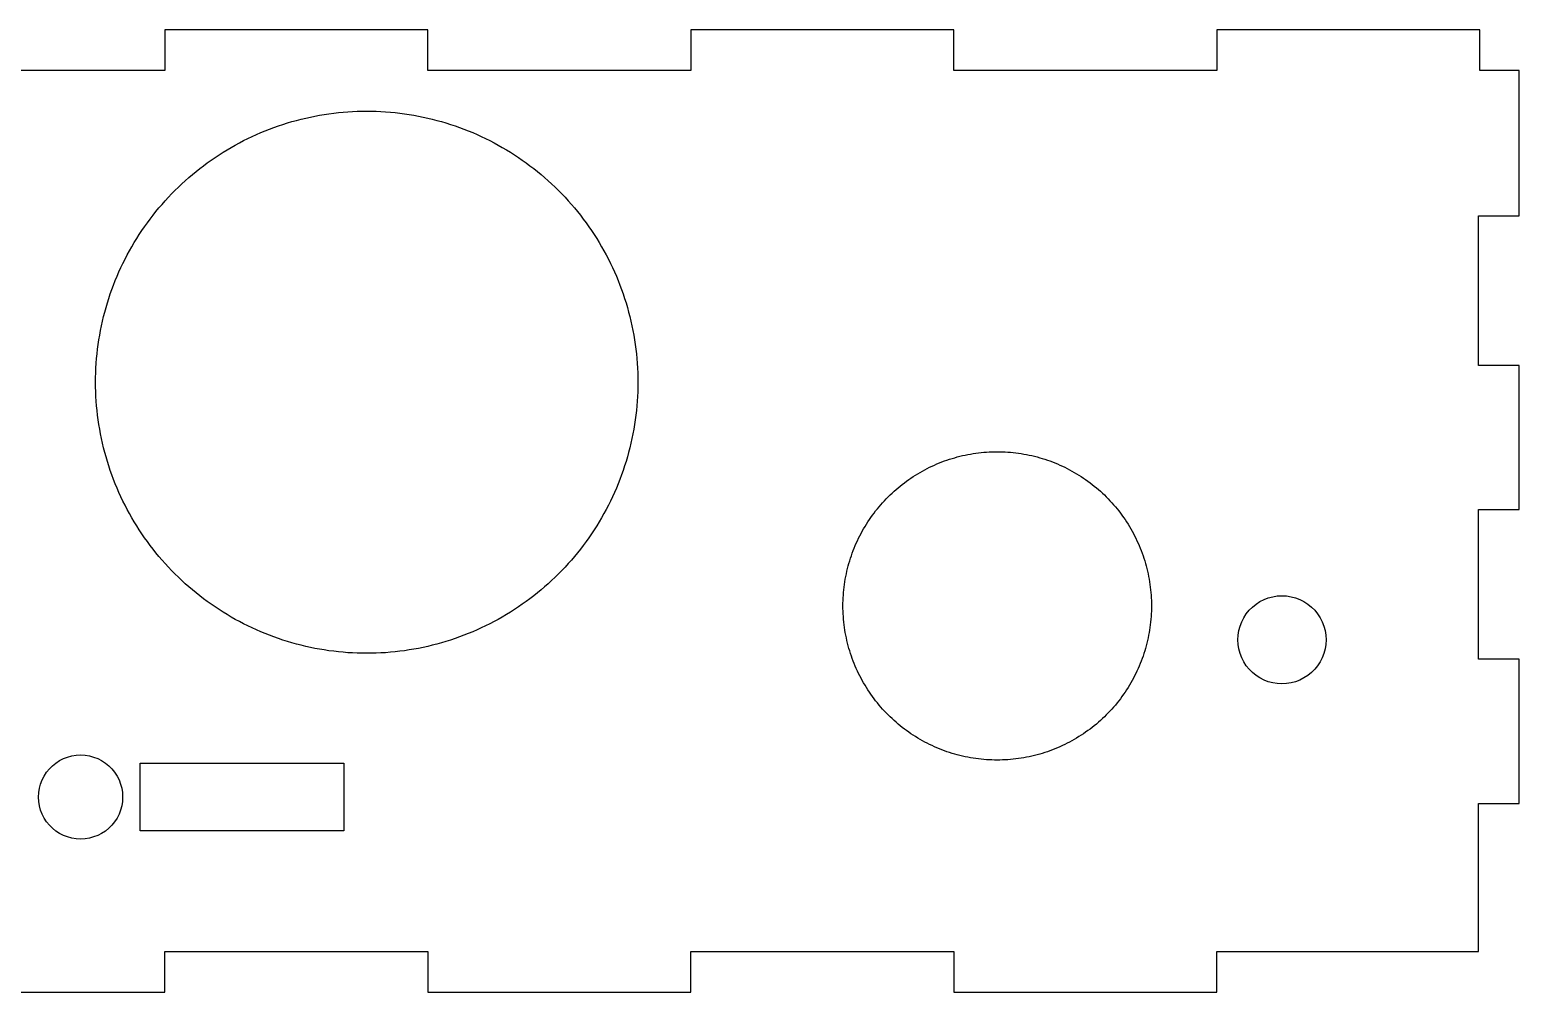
# Model space of a CAD drawing. Header units: metres. Extents: x -25 to 200, y 0 to 71.
# Drawn here: x 90.2 to 200, y 0 to 71 of the extents above; entities that cross this region are included whole.
import ezdxf

# ---------------------------------------------------------------- set-up
doc = ezdxf.new("R2010")
doc.units = ezdxf.units.M

msp = doc.modelspace()

# ---------------------------------------------------------------- linework, layer by layer
for p, q in [((119.5, 71), (100.1, 71)), ((100.1, 71), (100.1, 68)), ((119.5, 68), (119.5, 71)), ((158.3, 71), (138.9, 71)), ((138.9, 71), (138.9, 68)), ((158.3, 68), (158.3, 71)), ((197.1, 71), (177.7, 71)), ((177.7, 71), (177.7, 68)), ((197.1, 68), (197.1, 71)), ((100.1, 68), (80.7, 68)), ((138.9, 68), (119.5, 68)), ((177.7, 68), (158.3, 68)), ((200, 68), (197.1, 68)), ((200, 57.2667), (200, 68)), ((112.217, 64.8054), (112.563, 64.8509)), ((112.563, 64.8509), (112.909, 64.8904)), ((112.909, 64.8904), (113.257, 64.9239)), ((113.257, 64.9239), (113.605, 64.9513)), ((113.605, 64.9513), (113.953, 64.9726)), ((113.953, 64.9726), (114.302, 64.9878)), ((114.302, 64.9878), (114.651, 64.9969)), ((114.651, 64.9969), (115, 65)), ((115, 65), (115.349, 64.9969)), ((115.349, 64.9969), (115.698, 64.9878)), ((115.698, 64.9878), (116.047, 64.9726)), ((116.047, 64.9726), (116.395, 64.9513)), ((116.395, 64.9513), (116.743, 64.9239)), ((116.743, 64.9239), (117.091, 64.8904)), ((117.091, 64.8904), (117.437, 64.8509)), ((117.437, 64.8509), (117.783, 64.8054)), ((107.833, 63.6716), (108.16, 63.7939)), ((108.16, 63.7939), (108.489, 63.9104)), ((108.489, 63.9104), (108.82, 64.0211)), ((108.82, 64.0211), (109.153, 64.1261)), ((109.153, 64.1261), (109.487, 64.2252)), ((109.487, 64.2252), (109.824, 64.3185)), ((109.824, 64.3185), (110.162, 64.4059)), ((110.162, 64.4059), (110.501, 64.4874)), ((110.501, 64.4874), (110.842, 64.5629)), ((110.842, 64.5629), (111.184, 64.6325)), ((111.184, 64.6325), (111.527, 64.6962)), ((111.527, 64.6962), (111.871, 64.7538)), ((111.871, 64.7538), (112.217, 64.8054)), ((117.783, 64.8054), (118.129, 64.7538)), ((118.129, 64.7538), (118.473, 64.6962)), ((118.473, 64.6962), (118.816, 64.6325)), ((118.816, 64.6325), (119.158, 64.5629)), ((119.158, 64.5629), (119.499, 64.4874)), ((119.499, 64.4874), (119.838, 64.4059)), ((119.838, 64.4059), (120.176, 64.3185)), ((120.176, 64.3185), (120.513, 64.2252)), ((120.513, 64.2252), (120.847, 64.1261)), ((120.847, 64.1261), (121.18, 64.0211)), ((121.18, 64.0211), (121.511, 63.9104)), ((121.511, 63.9104), (121.84, 63.7939)), ((121.84, 63.7939), (122.167, 63.6716)), ((105.304, 62.4924), (105.611, 62.659)), ((105.611, 62.659), (105.92, 62.8201)), ((105.92, 62.8201), (106.233, 62.9759)), ((106.233, 62.9759), (106.548, 63.1261)), ((106.548, 63.1261), (106.865, 63.2709)), ((106.865, 63.2709), (107.185, 63.4101)), ((107.185, 63.4101), (107.508, 63.5437)), ((107.508, 63.5437), (107.833, 63.6716)), ((122.167, 63.6716), (122.492, 63.5437)), ((122.492, 63.5437), (122.815, 63.4101)), ((122.815, 63.4101), (123.135, 63.2709)), ((123.135, 63.2709), (123.452, 63.1261)), ((123.452, 63.1261), (123.767, 62.9759)), ((123.767, 62.9759), (124.08, 62.8201)), ((124.08, 62.8201), (124.389, 62.659)), ((124.389, 62.659), (124.696, 62.4924)), ((103.528, 61.383), (103.816, 61.5807)), ((103.816, 61.5807), (104.107, 61.7734)), ((104.107, 61.7734), (104.402, 61.961)), ((104.402, 61.961), (104.699, 62.1433)), ((104.699, 62.1433), (105, 62.3205)), ((105, 62.3205), (105.304, 62.4924)), ((124.696, 62.4924), (125, 62.3205)), ((125, 62.3205), (125.301, 62.1433)), ((125.301, 62.1433), (125.598, 61.961)), ((125.598, 61.961), (125.893, 61.7734)), ((125.893, 61.7734), (126.184, 61.5807)), ((126.184, 61.5807), (126.472, 61.383)), ((102.144, 60.3209), (102.414, 60.5429)), ((102.414, 60.5429), (102.687, 60.7602)), ((102.687, 60.7602), (102.964, 60.9727)), ((102.964, 60.9727), (103.244, 61.1803)), ((103.244, 61.1803), (103.528, 61.383)), ((126.472, 61.383), (126.756, 61.1803)), ((126.756, 61.1803), (127.036, 60.9727)), ((127.036, 60.9727), (127.313, 60.7602)), ((127.313, 60.7602), (127.586, 60.5429)), ((127.586, 60.5429), (127.856, 60.3209)), ((100.858, 59.1421), (101.107, 59.3868)), ((101.107, 59.3868), (101.36, 59.6271)), ((101.36, 59.6271), (101.617, 59.8629)), ((101.617, 59.8629), (101.879, 60.0942)), ((101.879, 60.0942), (102.144, 60.3209)), ((127.856, 60.3209), (128.121, 60.0942)), ((128.121, 60.0942), (128.383, 59.8629)), ((128.383, 59.8629), (128.64, 59.6271)), ((128.64, 59.6271), (128.893, 59.3868)), ((128.893, 59.3868), (129.142, 59.1421)), ((99.9058, 58.1212), (100.137, 58.3826)), ((100.137, 58.3826), (100.373, 58.64)), ((100.373, 58.64), (100.613, 58.8932)), ((100.613, 58.8932), (100.858, 59.1421)), ((129.142, 59.1421), (129.387, 58.8932)), ((129.387, 58.8932), (129.627, 58.64)), ((129.627, 58.64), (129.863, 58.3826)), ((129.863, 58.3826), (130.094, 58.1212)), ((99.0273, 57.0363), (99.2398, 57.3132)), ((99.2398, 57.3132), (99.4571, 57.5864)), ((99.4571, 57.5864), (99.6791, 57.8557)), ((99.6791, 57.8557), (99.9058, 58.1212)), ((130.094, 58.1212), (130.321, 57.8557)), ((130.321, 57.8557), (130.543, 57.5864)), ((130.543, 57.5864), (130.76, 57.3132)), ((130.76, 57.3132), (130.973, 57.0363)), ((197, 46.2333), (197, 57.2667)), ((197, 57.2667), (200, 57.2667)), ((98.2266, 55.8928), (98.4193, 56.1839)), ((98.4193, 56.1839), (98.617, 56.4715)), ((98.617, 56.4715), (98.8197, 56.7557)), ((98.8197, 56.7557), (99.0273, 57.0363)), ((130.973, 57.0363), (131.18, 56.7557)), ((131.18, 56.7557), (131.383, 56.4715)), ((131.383, 56.4715), (131.581, 56.1839)), ((131.581, 56.1839), (131.773, 55.8928)), ((97.5076, 54.6962), (97.6795, 55)), ((97.6795, 55), (97.8566, 55.3008)), ((97.8566, 55.3008), (98.039, 55.5984)), ((98.039, 55.5984), (98.2266, 55.8928)), ((131.773, 55.8928), (131.961, 55.5984)), ((131.961, 55.5984), (132.143, 55.3008)), ((132.143, 55.3008), (132.321, 55)), ((132.321, 55), (132.492, 54.6962)), ((97.0241, 53.7674), (97.1799, 54.0798)), ((97.1799, 54.0798), (97.341, 54.3894)), ((97.341, 54.3894), (97.5076, 54.6962)), ((132.492, 54.6962), (132.659, 54.3894)), ((132.659, 54.3894), (132.82, 54.0798)), ((132.82, 54.0798), (132.976, 53.7674)), ((96.4563, 52.4921), (96.5899, 52.8146)), ((96.5899, 52.8146), (96.7291, 53.1347)), ((96.7291, 53.1347), (96.8738, 53.4524)), ((96.8738, 53.4524), (97.0241, 53.7674)), ((132.976, 53.7674), (133.126, 53.4524)), ((133.126, 53.4524), (133.271, 53.1347)), ((133.271, 53.1347), (133.41, 52.8146)), ((133.41, 52.8146), (133.544, 52.4921)), ((96.0896, 51.5114), (96.2061, 51.8404)), ((96.2061, 51.8404), (96.3284, 52.1674)), ((96.3284, 52.1674), (96.4563, 52.4921)), ((133.544, 52.4921), (133.672, 52.1674)), ((133.672, 52.1674), (133.794, 51.8404)), ((133.794, 51.8404), (133.91, 51.5114)), ((95.7748, 50.5127), (95.8739, 50.8474)), ((95.8739, 50.8474), (95.9789, 51.1803)), ((95.9789, 51.1803), (96.0896, 51.5114)), ((133.91, 51.5114), (134.021, 51.1803)), ((134.021, 51.1803), (134.126, 50.8474)), ((134.126, 50.8474), (134.225, 50.5127)), ((95.437, 49.1582), (95.5126, 49.499)), ((95.5126, 49.499), (95.5941, 49.8384)), ((95.5941, 49.8384), (95.6815, 50.1764)), ((95.6815, 50.1764), (95.7748, 50.5127)), ((134.225, 50.5127), (134.319, 50.1764)), ((134.319, 50.1764), (134.406, 49.8384)), ((134.406, 49.8384), (134.487, 49.499)), ((134.487, 49.499), (134.563, 49.1582)), ((95.2462, 48.1287), (95.3038, 48.473)), ((95.3038, 48.473), (95.3674, 48.8162)), ((95.3674, 48.8162), (95.437, 49.1582)), ((134.563, 49.1582), (134.633, 48.8162)), ((134.633, 48.8162), (134.696, 48.473)), ((134.696, 48.473), (134.754, 48.1287)), ((95.1096, 47.0906), (95.1491, 47.4374)), ((95.1491, 47.4374), (95.1946, 47.7835)), ((95.1946, 47.7835), (95.2462, 48.1287)), ((134.754, 48.1287), (134.805, 47.7835)), ((134.805, 47.7835), (134.851, 47.4374)), ((134.851, 47.4374), (134.89, 47.0906)), ((95.0274, 46.0467), (95.0487, 46.3951)), ((95.0487, 46.3951), (95.0761, 46.7431)), ((95.0761, 46.7431), (95.1096, 47.0906)), ((134.89, 47.0906), (134.924, 46.7431)), ((134.924, 46.7431), (134.951, 46.3951)), ((134.951, 46.3951), (134.973, 46.0467)), ((200, 46.2333), (197, 46.2333)), ((200, 35.6), (200, 46.2333)), ((95, 45), (95.003, 45.349)), ((95.003, 45.349), (95.0122, 45.698)), ((95.0122, 45.698), (95.0274, 46.0467)), ((134.973, 46.0467), (134.988, 45.698)), ((134.988, 45.698), (134.997, 45.349)), ((134.997, 45.349), (135, 45)), ((95.003, 44.6509), (95, 45)), ((95.0122, 44.302), (95.003, 44.6509)), ((95.0274, 43.9533), (95.0122, 44.302)), ((95.0487, 43.6049), (95.0274, 43.9533)), ((134.973, 43.9533), (134.951, 43.6049)), ((134.988, 44.302), (134.973, 43.9533)), ((134.997, 44.6509), (134.988, 44.302)), ((135, 45), (134.997, 44.6509)), ((95.0761, 43.2569), (95.0487, 43.6049)), ((95.1096, 42.9094), (95.0761, 43.2569)), ((95.1491, 42.5626), (95.1096, 42.9094)), ((134.89, 42.9094), (134.851, 42.5626)), ((134.924, 43.2569), (134.89, 42.9094)), ((134.951, 43.6049), (134.924, 43.2569)), ((95.1946, 42.2165), (95.1491, 42.5626)), ((95.2462, 41.8713), (95.1946, 42.2165)), ((95.3038, 41.527), (95.2462, 41.8713)), ((134.754, 41.8713), (134.696, 41.527)), ((134.805, 42.2165), (134.754, 41.8713)), ((134.851, 42.5626), (134.805, 42.2165)), ((95.3674, 41.1838), (95.3038, 41.527)), ((95.437, 40.8418), (95.3674, 41.1838)), ((95.5126, 40.501), (95.437, 40.8418)), ((134.563, 40.8418), (134.487, 40.501)), ((134.633, 41.1838), (134.563, 40.8418)), ((134.696, 41.527), (134.633, 41.1838)), ((95.5941, 40.1616), (95.5126, 40.501)), ((95.6815, 39.8236), (95.5941, 40.1616)), ((95.7748, 39.4872), (95.6815, 39.8236)), ((134.319, 39.8236), (134.225, 39.4872)), ((134.406, 40.1616), (134.319, 39.8236)), ((134.487, 40.501), (134.406, 40.1616)), ((158.748, 39.5371), (158.941, 39.5835)), ((158.941, 39.5835), (159.135, 39.6264)), ((159.135, 39.6264), (159.33, 39.666)), ((159.33, 39.666), (159.525, 39.7022)), ((159.525, 39.7022), (159.721, 39.735)), ((159.721, 39.735), (159.917, 39.7643)), ((159.917, 39.7643), (160.114, 39.7902)), ((160.114, 39.7902), (160.311, 39.8127)), ((160.311, 39.8127), (160.509, 39.8317)), ((160.509, 39.8317), (160.707, 39.8473)), ((160.707, 39.8473), (160.905, 39.8594)), ((160.905, 39.8594), (161.103, 39.8681)), ((161.103, 39.8681), (161.301, 39.8733)), ((161.301, 39.8733), (161.5, 39.875)), ((161.5, 39.875), (161.699, 39.8733)), ((161.699, 39.8733), (161.897, 39.8681)), ((161.897, 39.8681), (162.095, 39.8594)), ((162.095, 39.8594), (162.293, 39.8473)), ((162.293, 39.8473), (162.491, 39.8317)), ((162.491, 39.8317), (162.689, 39.8127)), ((162.689, 39.8127), (162.886, 39.7902)), ((162.886, 39.7902), (163.083, 39.7643)), ((163.083, 39.7643), (163.279, 39.735)), ((163.279, 39.735), (163.475, 39.7022)), ((163.475, 39.7022), (163.67, 39.666)), ((163.67, 39.666), (163.865, 39.6264)), ((163.865, 39.6264), (164.059, 39.5835)), ((164.059, 39.5835), (164.252, 39.5371)), ((95.8739, 39.1526), (95.7748, 39.4872)), ((95.9789, 38.8197), (95.8739, 39.1526)), ((96.0896, 38.4886), (95.9789, 38.8197)), ((96.2061, 38.1596), (96.0896, 38.4886)), ((133.91, 38.4886), (133.794, 38.1596)), ((134.021, 38.8197), (133.91, 38.4886)), ((134.126, 39.1526), (134.021, 38.8197)), ((134.225, 39.4872), (134.126, 39.1526)), ((155.812, 38.351), (155.985, 38.4488)), ((155.985, 38.4488), (156.16, 38.5435)), ((156.16, 38.5435), (156.336, 38.6352)), ((156.336, 38.6352), (156.514, 38.7238)), ((156.514, 38.7238), (156.693, 38.8092)), ((156.693, 38.8092), (156.873, 38.8916)), ((156.873, 38.8916), (157.055, 38.9707)), ((157.055, 38.9707), (157.239, 39.0467)), ((157.239, 39.0467), (157.424, 39.1195)), ((157.424, 39.1195), (157.61, 39.189)), ((157.61, 39.189), (157.797, 39.2553)), ((157.797, 39.2553), (157.985, 39.3183)), ((157.985, 39.3183), (158.174, 39.378)), ((158.174, 39.378), (158.365, 39.4343)), ((158.365, 39.4343), (158.556, 39.4874)), ((158.556, 39.4874), (158.748, 39.5371)), ((164.252, 39.5371), (164.444, 39.4874)), ((164.444, 39.4874), (164.635, 39.4343)), ((164.635, 39.4343), (164.826, 39.378)), ((164.826, 39.378), (165.015, 39.3183)), ((165.015, 39.3183), (165.203, 39.2553)), ((165.203, 39.2553), (165.39, 39.189)), ((165.39, 39.189), (165.576, 39.1195)), ((165.576, 39.1195), (165.761, 39.0467)), ((165.761, 39.0467), (165.945, 38.9707)), ((165.945, 38.9707), (166.127, 38.8916)), ((166.127, 38.8916), (166.307, 38.8092)), ((166.307, 38.8092), (166.486, 38.7238)), ((166.486, 38.7238), (166.664, 38.6352)), ((166.664, 38.6352), (166.84, 38.5435)), ((166.84, 38.5435), (167.015, 38.4488)), ((167.015, 38.4488), (167.188, 38.351)), ((96.3284, 37.8326), (96.2061, 38.1596)), ((96.4563, 37.5079), (96.3284, 37.8326)), ((96.5899, 37.1854), (96.4563, 37.5079)), ((133.544, 37.5079), (133.41, 37.1854)), ((133.672, 37.8326), (133.544, 37.5079)), ((133.794, 38.1596), (133.672, 37.8326)), ((154.341, 37.34), (154.497, 37.4636)), ((154.497, 37.4636), (154.654, 37.5845)), ((154.654, 37.5845), (154.814, 37.7026)), ((154.814, 37.7026), (154.976, 37.8179)), ((154.976, 37.8179), (155.139, 37.9303)), ((155.139, 37.9303), (155.305, 38.0399)), ((155.305, 38.0399), (155.472, 38.1465)), ((155.472, 38.1465), (155.641, 38.2503)), ((155.641, 38.2503), (155.812, 38.351)), ((167.188, 38.351), (167.359, 38.2503)), ((167.359, 38.2503), (167.528, 38.1465)), ((167.528, 38.1465), (167.695, 38.0399)), ((167.695, 38.0399), (167.861, 37.9303)), ((167.861, 37.9303), (168.024, 37.8179)), ((168.024, 37.8179), (168.186, 37.7026)), ((168.186, 37.7026), (168.346, 37.5845)), ((168.346, 37.5845), (168.503, 37.4636)), ((168.503, 37.4636), (168.659, 37.34)), ((96.7291, 36.8653), (96.5899, 37.1854)), ((96.8738, 36.5476), (96.7291, 36.8653)), ((97.0241, 36.2326), (96.8738, 36.5476)), ((133.126, 36.5476), (132.976, 36.2326)), ((133.271, 36.8653), (133.126, 36.5476)), ((133.41, 37.1854), (133.271, 36.8653)), ((153.047, 36.1114), (153.181, 36.2577)), ((153.181, 36.2577), (153.318, 36.4017)), ((153.318, 36.4017), (153.457, 36.5433)), ((153.457, 36.5433), (153.598, 36.6825)), ((153.598, 36.6825), (153.742, 36.8191)), ((153.742, 36.8191), (153.889, 36.9533)), ((153.889, 36.9533), (154.037, 37.0848)), ((154.037, 37.0848), (154.188, 37.2137)), ((154.188, 37.2137), (154.341, 37.34)), ((168.659, 37.34), (168.812, 37.2137)), ((168.812, 37.2137), (168.963, 37.0848)), ((168.963, 37.0848), (169.111, 36.9533)), ((169.111, 36.9533), (169.258, 36.8191)), ((169.258, 36.8191), (169.402, 36.6825)), ((169.402, 36.6825), (169.543, 36.5433)), ((169.543, 36.5433), (169.682, 36.4017)), ((169.682, 36.4017), (169.819, 36.2577)), ((169.819, 36.2577), (169.953, 36.1114)), ((97.1799, 35.9202), (97.0241, 36.2326)), ((97.341, 35.6106), (97.1799, 35.9202)), ((97.5076, 35.3038), (97.341, 35.6106)), ((97.6795, 35), (97.5076, 35.3038)), ((132.492, 35.3038), (132.321, 35)), ((132.659, 35.6106), (132.492, 35.3038)), ((132.82, 35.9202), (132.659, 35.6106)), ((132.976, 36.2326), (132.82, 35.9202)), ((152.182, 35.0244), (152.297, 35.1861)), ((152.297, 35.1861), (152.416, 35.3456)), ((152.416, 35.3456), (152.536, 35.5031)), ((152.536, 35.5031), (152.66, 35.6585)), ((152.66, 35.6585), (152.786, 35.8117)), ((152.786, 35.8117), (152.915, 35.9627)), ((152.915, 35.9627), (153.047, 36.1114)), ((169.953, 36.1114), (170.085, 35.9627)), ((170.085, 35.9627), (170.214, 35.8117)), ((170.214, 35.8117), (170.34, 35.6585)), ((170.34, 35.6585), (170.464, 35.5031)), ((170.464, 35.5031), (170.584, 35.3456)), ((170.584, 35.3456), (170.703, 35.1861)), ((170.703, 35.1861), (170.818, 35.0244)), ((197, 24.5667), (197, 35.6)), ((197, 35.6), (200, 35.6)), ((97.8566, 34.6992), (97.6795, 35)), ((98.039, 34.4016), (97.8566, 34.6992)), ((98.2266, 34.1072), (98.039, 34.4016)), ((98.4193, 33.8161), (98.2266, 34.1072)), ((131.773, 34.1072), (131.581, 33.8161)), ((131.961, 34.4016), (131.773, 34.1072)), ((132.143, 34.6992), (131.961, 34.4016)), ((132.321, 35), (132.143, 34.6992)), ((151.551, 34.0147), (151.649, 34.1875)), ((151.649, 34.1875), (151.75, 34.3586)), ((151.75, 34.3586), (151.853, 34.5278)), ((151.853, 34.5278), (151.96, 34.6953)), ((151.96, 34.6953), (152.07, 34.8608)), ((152.07, 34.8608), (152.182, 35.0244)), ((170.818, 35.0244), (170.93, 34.8608)), ((170.93, 34.8608), (171.04, 34.6953)), ((171.04, 34.6953), (171.147, 34.5278)), ((171.147, 34.5278), (171.25, 34.3586)), ((171.25, 34.3586), (171.351, 34.1875)), ((171.351, 34.1875), (171.449, 34.0147)), ((98.617, 33.5285), (98.4193, 33.8161)), ((98.8197, 33.2443), (98.617, 33.5285)), ((99.0273, 32.9637), (98.8197, 33.2443)), ((99.2398, 32.6868), (99.0273, 32.9637)), ((130.973, 32.9637), (130.76, 32.6868)), ((131.18, 33.2443), (130.973, 32.9637)), ((131.383, 33.5285), (131.18, 33.2443)), ((131.581, 33.8161), (131.383, 33.5285)), ((151.029, 32.9446), (151.108, 33.1266)), ((151.108, 33.1266), (151.191, 33.3073)), ((151.191, 33.3073), (151.276, 33.4865)), ((151.276, 33.4865), (151.365, 33.6641)), ((151.365, 33.6641), (151.456, 33.8402)), ((151.456, 33.8402), (151.551, 34.0147)), ((171.449, 34.0147), (171.544, 33.8402)), ((171.544, 33.8402), (171.635, 33.6641)), ((171.635, 33.6641), (171.724, 33.4865)), ((171.724, 33.4865), (171.809, 33.3073)), ((171.809, 33.3073), (171.892, 33.1266)), ((171.892, 33.1266), (171.971, 32.9446)), ((99.4571, 32.4136), (99.2398, 32.6868)), ((99.6791, 32.1442), (99.4571, 32.4136)), ((99.9058, 31.8788), (99.6791, 32.1442)), ((100.137, 31.6174), (99.9058, 31.8788)), ((130.094, 31.8788), (129.863, 31.6174)), ((130.321, 32.1442), (130.094, 31.8788)), ((130.543, 32.4136), (130.321, 32.1442)), ((130.76, 32.6868), (130.543, 32.4136)), ((150.622, 31.8257), (150.682, 32.0151)), ((150.682, 32.0151), (150.745, 32.2033)), ((150.745, 32.2033), (150.811, 32.3905)), ((150.811, 32.3905), (150.881, 32.5764)), ((150.881, 32.5764), (150.953, 32.7611)), ((150.953, 32.7611), (151.029, 32.9446)), ((171.971, 32.9446), (172.047, 32.7611)), ((172.047, 32.7611), (172.119, 32.5764)), ((172.119, 32.5764), (172.189, 32.3905)), ((172.189, 32.3905), (172.255, 32.2033)), ((172.255, 32.2033), (172.318, 32.0151)), ((172.318, 32.0151), (172.378, 31.8257)), ((100.373, 31.36), (100.137, 31.6174)), ((100.613, 31.1068), (100.373, 31.36)), ((100.858, 30.8579), (100.613, 31.1068)), ((101.107, 30.6132), (100.858, 30.8579)), ((129.142, 30.8579), (128.893, 30.6132)), ((129.387, 31.1068), (129.142, 30.8579)), ((129.627, 31.36), (129.387, 31.1068)), ((129.863, 31.6174), (129.627, 31.36)), ((150.334, 30.6704), (150.374, 30.865)), ((150.374, 30.865), (150.417, 31.0588)), ((150.417, 31.0588), (150.463, 31.2519)), ((150.463, 31.2519), (150.513, 31.4441)), ((150.513, 31.4441), (150.566, 31.6354)), ((150.566, 31.6354), (150.622, 31.8257)), ((172.378, 31.8257), (172.434, 31.6354)), ((172.434, 31.6354), (172.487, 31.4441)), ((172.487, 31.4441), (172.537, 31.2519)), ((172.537, 31.2519), (172.583, 31.0588)), ((172.583, 31.0588), (172.626, 30.865)), ((172.626, 30.865), (172.666, 30.6704)), ((101.36, 30.3729), (101.107, 30.6132)), ((101.617, 30.1371), (101.36, 30.3729)), ((101.879, 29.9058), (101.617, 30.1371)), ((102.144, 29.6791), (101.879, 29.9058)), ((102.414, 29.4571), (102.144, 29.6791)), ((127.856, 29.6791), (127.586, 29.4571)), ((128.121, 29.9058), (127.856, 29.6791)), ((128.383, 30.1371), (128.121, 29.9058)), ((128.64, 30.3729), (128.383, 30.1371)), ((128.893, 30.6132), (128.64, 30.3729)), ((150.168, 29.4914), (150.187, 29.689)), ((150.187, 29.689), (150.21, 29.8863)), ((150.21, 29.8863), (150.236, 30.0831)), ((150.236, 30.0831), (150.265, 30.2794)), ((150.265, 30.2794), (150.298, 30.4752)), ((150.298, 30.4752), (150.334, 30.6704)), ((172.666, 30.6704), (172.702, 30.4752)), ((172.702, 30.4752), (172.735, 30.2794)), ((172.735, 30.2794), (172.764, 30.0831)), ((172.764, 30.0831), (172.79, 29.8863)), ((172.79, 29.8863), (172.813, 29.689)), ((172.813, 29.689), (172.832, 29.4914)), ((102.687, 29.2398), (102.414, 29.4571)), ((102.964, 29.0273), (102.687, 29.2398)), ((103.244, 28.8197), (102.964, 29.0273)), ((103.528, 28.617), (103.244, 28.8197)), ((103.816, 28.4192), (103.528, 28.617)), ((126.472, 28.617), (126.184, 28.4192)), ((126.756, 28.8197), (126.472, 28.617)), ((127.036, 29.0273), (126.756, 28.8197)), ((127.313, 29.2398), (127.036, 29.0273)), ((127.586, 29.4571), (127.313, 29.2398)), ((150.125, 28.5), (150.127, 28.6985)), ((150.127, 28.6985), (150.132, 28.897)), ((150.132, 28.897), (150.141, 29.0953)), ((150.141, 29.0953), (150.153, 29.2935)), ((150.153, 29.2935), (150.168, 29.4914)), ((172.832, 29.4914), (172.847, 29.2935)), ((172.847, 29.2935), (172.859, 29.0953)), ((172.859, 29.0953), (172.868, 28.897)), ((172.868, 28.897), (172.873, 28.6985)), ((172.873, 28.6985), (172.875, 28.5)), ((180.325, 28.4152), (180.59, 28.6293)), ((180.59, 28.6293), (180.875, 28.8146)), ((180.875, 28.8146), (181.178, 28.969)), ((181.178, 28.969), (181.496, 29.0909)), ((181.496, 29.0909), (181.824, 29.179)), ((181.824, 29.179), (182.16, 29.2322)), ((182.16, 29.2322), (182.5, 29.25)), ((182.5, 29.25), (182.84, 29.2322)), ((182.84, 29.2322), (183.176, 29.179)), ((183.176, 29.179), (183.504, 29.0909)), ((183.504, 29.0909), (183.822, 28.969)), ((183.822, 28.969), (184.125, 28.8146)), ((184.125, 28.8146), (184.41, 28.6293)), ((184.41, 28.6293), (184.675, 28.4152)), ((104.107, 28.2266), (103.816, 28.4192)), ((104.402, 28.039), (104.107, 28.2266)), ((104.699, 27.8566), (104.402, 28.039)), ((105, 27.6795), (104.699, 27.8566)), ((105.304, 27.5076), (105, 27.6795)), ((105.611, 27.341), (105.304, 27.5076)), ((124.696, 27.5076), (124.389, 27.341)), ((125, 27.6795), (124.696, 27.5076)), ((125.301, 27.8566), (125, 27.6795)), ((125.598, 28.039), (125.301, 27.8566)), ((125.893, 28.2266), (125.598, 28.039)), ((126.184, 28.4192), (125.893, 28.2266)), ((150.127, 28.3015), (150.125, 28.5)), ((150.132, 28.103), (150.127, 28.3015)), ((150.141, 27.9047), (150.132, 28.103)), ((150.153, 27.7065), (150.141, 27.9047)), ((150.168, 27.5086), (150.153, 27.7065)), ((150.187, 27.311), (150.168, 27.5086)), ((172.832, 27.5086), (172.813, 27.311)), ((172.847, 27.7065), (172.832, 27.5086)), ((172.859, 27.9047), (172.847, 27.7065)), ((172.868, 28.103), (172.859, 27.9047)), ((172.873, 28.3015), (172.868, 28.103)), ((172.875, 28.5), (172.873, 28.3015)), ((179.531, 27.3219), (179.685, 27.625)), ((179.685, 27.625), (179.871, 27.9103)), ((179.871, 27.9103), (180.085, 28.1747)), ((180.085, 28.1747), (180.325, 28.4152)), ((184.675, 28.4152), (184.915, 28.1747)), ((184.915, 28.1747), (185.129, 27.9103)), ((185.129, 27.9103), (185.315, 27.625)), ((185.315, 27.625), (185.469, 27.3219)), ((105.92, 27.1799), (105.611, 27.341)), ((106.233, 27.0241), (105.92, 27.1799)), ((106.548, 26.8738), (106.233, 27.0241)), ((106.865, 26.7291), (106.548, 26.8738)), ((107.185, 26.5899), (106.865, 26.7291)), ((107.508, 26.4563), (107.185, 26.5899)), ((107.833, 26.3284), (107.508, 26.4563)), ((122.492, 26.4563), (122.167, 26.3284)), ((122.815, 26.5899), (122.492, 26.4563)), ((123.135, 26.7291), (122.815, 26.5899)), ((123.452, 26.8738), (123.135, 26.7291)), ((123.767, 27.0241), (123.452, 26.8738)), ((124.08, 27.1799), (123.767, 27.0241)), ((124.389, 27.341), (124.08, 27.1799)), ((150.21, 27.1137), (150.187, 27.311)), ((150.236, 26.9169), (150.21, 27.1137)), ((150.265, 26.7206), (150.236, 26.9169)), ((150.298, 26.5247), (150.265, 26.7206)), ((150.334, 26.3295), (150.298, 26.5247)), ((172.702, 26.5247), (172.666, 26.3295)), ((172.735, 26.7206), (172.702, 26.5247)), ((172.764, 26.9169), (172.735, 26.7206)), ((172.79, 27.1137), (172.764, 26.9169)), ((172.813, 27.311), (172.79, 27.1137)), ((179.268, 26.3397), (179.321, 26.6757)), ((179.321, 26.6757), (179.409, 27.0043)), ((179.409, 27.0043), (179.531, 27.3219)), ((185.469, 27.3219), (185.591, 27.0043)), ((185.591, 27.0043), (185.679, 26.6757)), ((185.679, 26.6757), (185.732, 26.3397)), ((108.16, 26.2061), (107.833, 26.3284)), ((108.489, 26.0896), (108.16, 26.2061)), ((108.82, 25.9789), (108.489, 26.0896)), ((109.153, 25.8739), (108.82, 25.9789)), ((109.487, 25.7748), (109.153, 25.8739)), ((109.824, 25.6815), (109.487, 25.7748)), ((110.162, 25.5941), (109.824, 25.6815)), ((110.501, 25.5126), (110.162, 25.5941)), ((110.842, 25.437), (110.501, 25.5126)), ((111.184, 25.3674), (110.842, 25.437)), ((111.527, 25.3038), (111.184, 25.3674)), ((111.871, 25.2462), (111.527, 25.3038)), ((118.473, 25.3038), (118.129, 25.2462)), ((118.816, 25.3674), (118.473, 25.3038)), ((119.158, 25.437), (118.816, 25.3674)), ((119.499, 25.5126), (119.158, 25.437)), ((119.838, 25.5941), (119.499, 25.5126)), ((120.176, 25.6815), (119.838, 25.5941)), ((120.513, 25.7748), (120.176, 25.6815)), ((120.847, 25.8739), (120.513, 25.7748)), ((121.18, 25.9789), (120.847, 25.8739)), ((121.511, 26.0896), (121.18, 25.9789)), ((121.84, 26.2061), (121.511, 26.0896)), ((122.167, 26.3284), (121.84, 26.2061)), ((150.374, 26.135), (150.334, 26.3295)), ((150.417, 25.9412), (150.374, 26.135)), ((150.463, 25.7481), (150.417, 25.9412)), ((150.513, 25.5559), (150.463, 25.7481)), ((150.566, 25.3646), (150.513, 25.5559)), ((150.622, 25.1743), (150.566, 25.3646)), ((172.434, 25.3646), (172.378, 25.1743)), ((172.487, 25.5559), (172.434, 25.3646)), ((172.537, 25.7481), (172.487, 25.5559)), ((172.583, 25.9412), (172.537, 25.7481)), ((172.626, 26.135), (172.583, 25.9412)), ((172.666, 26.3295), (172.626, 26.135)), ((179.25, 26), (179.268, 26.3397)), ((179.268, 25.6603), (179.25, 26)), ((179.321, 25.3243), (179.268, 25.6603)), ((179.409, 24.9957), (179.321, 25.3243)), ((185.679, 25.3243), (185.591, 24.9957)), ((185.732, 25.6603), (185.679, 25.3243)), ((185.732, 26.3397), (185.75, 26)), ((185.75, 26), (185.732, 25.6603)), ((112.217, 25.1946), (111.871, 25.2462)), ((112.563, 25.1491), (112.217, 25.1946)), ((112.909, 25.1096), (112.563, 25.1491)), ((113.257, 25.0761), (112.909, 25.1096)), ((113.605, 25.0487), (113.257, 25.0761)), ((113.953, 25.0274), (113.605, 25.0487)), ((114.302, 25.0122), (113.953, 25.0274)), ((114.651, 25.003), (114.302, 25.0122)), ((115, 25), (114.651, 25.003)), ((115.349, 25.003), (115, 25)), ((115.698, 25.0122), (115.349, 25.003)), ((116.047, 25.0274), (115.698, 25.0122)), ((116.395, 25.0487), (116.047, 25.0274)), ((116.743, 25.0761), (116.395, 25.0487)), ((117.091, 25.1096), (116.743, 25.0761)), ((117.437, 25.1491), (117.091, 25.1096)), ((117.783, 25.1946), (117.437, 25.1491)), ((118.129, 25.2462), (117.783, 25.1946)), ((150.682, 24.9849), (150.622, 25.1743)), ((150.745, 24.7967), (150.682, 24.9849)), ((150.811, 24.6095), (150.745, 24.7967)), ((150.881, 24.4236), (150.811, 24.6095)), ((150.953, 24.2388), (150.881, 24.4236)), ((151.029, 24.0554), (150.953, 24.2388)), ((172.047, 24.2388), (171.971, 24.0554)), ((172.119, 24.4236), (172.047, 24.2388)), ((172.189, 24.6095), (172.119, 24.4236)), ((172.255, 24.7967), (172.189, 24.6095)), ((172.318, 24.9849), (172.255, 24.7967)), ((172.378, 25.1743), (172.318, 24.9849)), ((179.531, 24.6781), (179.409, 24.9957)), ((179.685, 24.375), (179.531, 24.6781)), ((179.871, 24.0897), (179.685, 24.375)), ((185.315, 24.375), (185.129, 24.0897)), ((185.469, 24.6781), (185.315, 24.375)), ((185.591, 24.9957), (185.469, 24.6781)), ((200, 24.5667), (197, 24.5667)), ((200, 13.9333), (200, 24.5667)), ((151.108, 23.8734), (151.029, 24.0554)), ((151.191, 23.6927), (151.108, 23.8734)), ((151.276, 23.5135), (151.191, 23.6927)), ((151.365, 23.3358), (151.276, 23.5135)), ((151.456, 23.1598), (151.365, 23.3358)), ((151.551, 22.9853), (151.456, 23.1598)), ((171.544, 23.1598), (171.449, 22.9853)), ((171.635, 23.3358), (171.544, 23.1598)), ((171.724, 23.5135), (171.635, 23.3358)), ((171.809, 23.6927), (171.724, 23.5135)), ((171.892, 23.8734), (171.809, 23.6927)), ((171.971, 24.0554), (171.892, 23.8734)), ((180.085, 23.8253), (179.871, 24.0897)), ((180.325, 23.5848), (180.085, 23.8253)), ((180.59, 23.3707), (180.325, 23.5848)), ((180.875, 23.1854), (180.59, 23.3707)), ((181.178, 23.031), (180.875, 23.1854)), ((184.125, 23.1854), (183.822, 23.031)), ((184.41, 23.3707), (184.125, 23.1854)), ((184.675, 23.5848), (184.41, 23.3707)), ((184.915, 23.8253), (184.675, 23.5848)), ((185.129, 24.0897), (184.915, 23.8253)), ((151.649, 22.8125), (151.551, 22.9853)), ((151.75, 22.6414), (151.649, 22.8125)), ((151.853, 22.4722), (151.75, 22.6414)), ((151.96, 22.3047), (151.853, 22.4722)), ((152.07, 22.1392), (151.96, 22.3047)), ((152.182, 21.9756), (152.07, 22.1392)), ((152.297, 21.8139), (152.182, 21.9756)), ((170.818, 21.9756), (170.703, 21.8139)), ((170.93, 22.1392), (170.818, 21.9756)), ((171.04, 22.3047), (170.93, 22.1392)), ((171.147, 22.4722), (171.04, 22.3047)), ((171.25, 22.6414), (171.147, 22.4722)), ((171.351, 22.8125), (171.25, 22.6414)), ((171.449, 22.9853), (171.351, 22.8125)), ((181.496, 22.9091), (181.178, 23.031)), ((181.824, 22.821), (181.496, 22.9091)), ((182.16, 22.7678), (181.824, 22.821)), ((182.5, 22.75), (182.16, 22.7678)), ((182.84, 22.7678), (182.5, 22.75)), ((183.176, 22.821), (182.84, 22.7678)), ((183.504, 22.9091), (183.176, 22.821)), ((183.822, 23.031), (183.504, 22.9091)), ((152.416, 21.6543), (152.297, 21.8139)), ((152.536, 21.4968), (152.416, 21.6543)), ((152.66, 21.3415), (152.536, 21.4968)), ((152.786, 21.1883), (152.66, 21.3415)), ((152.915, 21.0373), (152.786, 21.1883)), ((153.047, 20.8886), (152.915, 21.0373)), ((153.181, 20.7423), (153.047, 20.8886)), ((169.953, 20.8886), (169.819, 20.7423)), ((170.085, 21.0373), (169.953, 20.8886)), ((170.214, 21.1883), (170.085, 21.0373)), ((170.34, 21.3415), (170.214, 21.1883)), ((170.464, 21.4968), (170.34, 21.3415)), ((170.584, 21.6543), (170.464, 21.4968)), ((170.703, 21.8139), (170.584, 21.6543)), ((153.318, 20.5983), (153.181, 20.7423)), ((153.457, 20.4566), (153.318, 20.5983)), ((153.598, 20.3175), (153.457, 20.4566)), ((153.742, 20.1808), (153.598, 20.3175)), ((153.889, 20.0467), (153.742, 20.1808)), ((154.037, 19.9152), (153.889, 20.0467)), ((154.188, 19.7862), (154.037, 19.9152)), ((154.341, 19.66), (154.188, 19.7862)), ((168.812, 19.7862), (168.659, 19.66)), ((168.963, 19.9152), (168.812, 19.7862)), ((169.111, 20.0467), (168.963, 19.9152)), ((169.258, 20.1808), (169.111, 20.0467)), ((169.402, 20.3175), (169.258, 20.1808)), ((169.543, 20.4566), (169.402, 20.3175)), ((169.682, 20.5983), (169.543, 20.4566)), ((169.819, 20.7423), (169.682, 20.5983)), ((154.497, 19.5364), (154.341, 19.66)), ((154.654, 19.4155), (154.497, 19.5364)), ((154.814, 19.2974), (154.654, 19.4155)), ((154.976, 19.1821), (154.814, 19.2974)), ((155.139, 19.0697), (154.976, 19.1821)), ((155.305, 18.9601), (155.139, 19.0697)), ((155.472, 18.8535), (155.305, 18.9601)), ((155.641, 18.7497), (155.472, 18.8535)), ((155.812, 18.649), (155.641, 18.7497)), ((167.359, 18.7497), (167.188, 18.649)), ((167.528, 18.8535), (167.359, 18.7497)), ((167.695, 18.9601), (167.528, 18.8535)), ((167.861, 19.0697), (167.695, 18.9601)), ((168.024, 19.1821), (167.861, 19.0697)), ((168.186, 19.2974), (168.024, 19.1821)), ((168.346, 19.4155), (168.186, 19.2974)), ((168.503, 19.5364), (168.346, 19.4155)), ((168.659, 19.66), (168.503, 19.5364)), ((155.985, 18.5512), (155.812, 18.649)), ((156.16, 18.4565), (155.985, 18.5512)), ((156.336, 18.3648), (156.16, 18.4565)), ((156.514, 18.2762), (156.336, 18.3648)), ((156.693, 18.1908), (156.514, 18.2762)), ((156.873, 18.1084), (156.693, 18.1908)), ((157.055, 18.0293), (156.873, 18.1084)), ((157.239, 17.9533), (157.055, 18.0293)), ((157.424, 17.8805), (157.239, 17.9533)), ((157.61, 17.811), (157.424, 17.8805)), ((157.797, 17.7447), (157.61, 17.811)), ((157.985, 17.6817), (157.797, 17.7447)), ((158.174, 17.622), (157.985, 17.6817)), ((158.365, 17.5656), (158.174, 17.622)), ((164.826, 17.622), (164.635, 17.5656)), ((165.015, 17.6817), (164.826, 17.622)), ((165.203, 17.7447), (165.015, 17.6817)), ((165.39, 17.811), (165.203, 17.7447)), ((165.576, 17.8805), (165.39, 17.811)), ((165.761, 17.9533), (165.576, 17.8805)), ((165.945, 18.0293), (165.761, 17.9533)), ((166.127, 18.1084), (165.945, 18.0293)), ((166.307, 18.1908), (166.127, 18.1084)), ((166.486, 18.2762), (166.307, 18.1908)), ((166.664, 18.3648), (166.486, 18.2762)), ((166.84, 18.4565), (166.664, 18.3648)), ((167.015, 18.5512), (166.84, 18.4565)), ((167.188, 18.649), (167.015, 18.5512)), ((91.5963, 16.4743), (91.8257, 16.7037)), ((91.8257, 16.7037), (92.0779, 16.9079)), ((92.0779, 16.9079), (92.35, 17.0847)), ((92.35, 17.0847), (92.6391, 17.232)), ((92.6391, 17.232), (92.942, 17.3483)), ((92.942, 17.3483), (93.2555, 17.4323)), ((93.2555, 17.4323), (93.576, 17.483)), ((93.576, 17.483), (93.9, 17.5)), ((93.9, 17.5), (94.224, 17.483)), ((94.224, 17.483), (94.5445, 17.4323)), ((94.5445, 17.4323), (94.858, 17.3483)), ((94.858, 17.3483), (95.1609, 17.232)), ((95.1609, 17.232), (95.45, 17.0847)), ((95.45, 17.0847), (95.7221, 16.9079)), ((95.7221, 16.9079), (95.9743, 16.7037)), ((95.9743, 16.7037), (96.2038, 16.4743)), ((98.3, 11.9), (98.3, 16.9)), ((98.3, 16.9), (113.3, 16.9)), ((113.3, 16.9), (113.3, 11.9)), ((158.556, 17.5126), (158.365, 17.5656)), ((158.748, 17.4629), (158.556, 17.5126)), ((158.941, 17.4165), (158.748, 17.4629)), ((159.135, 17.3736), (158.941, 17.4165)), ((159.33, 17.334), (159.135, 17.3736)), ((159.525, 17.2978), (159.33, 17.334)), ((159.721, 17.265), (159.525, 17.2978)), ((159.917, 17.2357), (159.721, 17.265)), ((160.114, 17.2098), (159.917, 17.2357)), ((160.311, 17.1873), (160.114, 17.2098)), ((160.509, 17.1683), (160.311, 17.1873)), ((160.707, 17.1527), (160.509, 17.1683)), ((160.905, 17.1406), (160.707, 17.1527)), ((161.103, 17.1319), (160.905, 17.1406)), ((161.301, 17.1267), (161.103, 17.1319)), ((161.5, 17.125), (161.301, 17.1267)), ((161.699, 17.1267), (161.5, 17.125)), ((161.897, 17.1319), (161.699, 17.1267)), ((162.095, 17.1406), (161.897, 17.1319)), ((162.293, 17.1527), (162.095, 17.1406)), ((162.491, 17.1683), (162.293, 17.1527)), ((162.689, 17.1873), (162.491, 17.1683)), ((162.886, 17.2098), (162.689, 17.1873)), ((163.083, 17.2357), (162.886, 17.2098)), ((163.279, 17.265), (163.083, 17.2357)), ((163.475, 17.2978), (163.279, 17.265)), ((163.67, 17.334), (163.475, 17.2978)), ((163.865, 17.3736), (163.67, 17.334)), ((164.059, 17.4165), (163.865, 17.3736)), ((164.252, 17.4629), (164.059, 17.4165)), ((164.444, 17.5126), (164.252, 17.4629)), ((164.635, 17.5656), (164.444, 17.5126)), ((90.9517, 15.3579), (91.068, 15.6609)), ((91.068, 15.6609), (91.2153, 15.95)), ((91.2153, 15.95), (91.392, 16.2221)), ((91.392, 16.2221), (91.5963, 16.4743)), ((96.2038, 16.4743), (96.4079, 16.2221)), ((96.4079, 16.2221), (96.5847, 15.95)), ((96.5847, 15.95), (96.732, 15.6609)), ((96.732, 15.6609), (96.8483, 15.3579)), ((90.8, 14.4), (90.817, 14.724)), ((90.817, 14.076), (90.8, 14.4)), ((90.817, 14.724), (90.8677, 15.0445)), ((90.8677, 15.0445), (90.9517, 15.3579)), ((96.8483, 15.3579), (96.9323, 15.0445)), ((96.9323, 15.0445), (96.983, 14.724)), ((96.983, 14.724), (97, 14.4)), ((97, 14.4), (96.983, 14.076)), ((90.8677, 13.7555), (90.817, 14.076)), ((90.9517, 13.442), (90.8677, 13.7555)), ((91.068, 13.1391), (90.9517, 13.442)), ((96.8483, 13.442), (96.732, 13.1391)), ((96.9323, 13.7555), (96.8483, 13.442)), ((96.983, 14.076), (96.9323, 13.7555)), ((197, 3), (197, 13.9333)), ((197, 13.9333), (200, 13.9333)), ((91.2153, 12.85), (91.068, 13.1391)), ((91.392, 12.5779), (91.2153, 12.85)), ((91.5963, 12.3257), (91.392, 12.5779)), ((91.8257, 12.0962), (91.5963, 12.3257)), ((92.0779, 11.892), (91.8257, 12.0962)), ((95.9743, 12.0962), (95.7221, 11.892)), ((96.2038, 12.3257), (95.9743, 12.0962)), ((96.4079, 12.5779), (96.2038, 12.3257)), ((96.5847, 12.85), (96.4079, 12.5779)), ((96.732, 13.1391), (96.5847, 12.85)), ((92.35, 11.7153), (92.0779, 11.892)), ((92.6391, 11.568), (92.35, 11.7153)), ((92.942, 11.4517), (92.6391, 11.568)), ((93.2555, 11.3677), (92.942, 11.4517)), ((93.576, 11.317), (93.2555, 11.3677)), ((93.9, 11.3), (93.576, 11.317)), ((94.224, 11.317), (93.9, 11.3)), ((94.5445, 11.3677), (94.224, 11.317)), ((94.858, 11.4517), (94.5445, 11.3677)), ((95.1609, 11.568), (94.858, 11.4517)), ((95.45, 11.7153), (95.1609, 11.568)), ((95.7221, 11.892), (95.45, 11.7153)), ((113.3, 11.9), (98.3, 11.9)), ((100.1, 0), (100.1, 3)), ((100.1, 3), (119.5, 3)), ((119.5, 3), (119.5, 0)), ((138.9, 0), (138.9, 3)), ((138.9, 3), (158.3, 3)), ((158.3, 3), (158.3, 0)), ((177.7, 0), (177.7, 3)), ((177.7, 3), (197, 3)), ((80.7, 0), (100.1, 0)), ((119.5, 0), (138.9, 0)), ((158.3, 0), (177.7, 0))]:
    msp.add_line(p, q)

doc.saveas('drawing.dxf')
